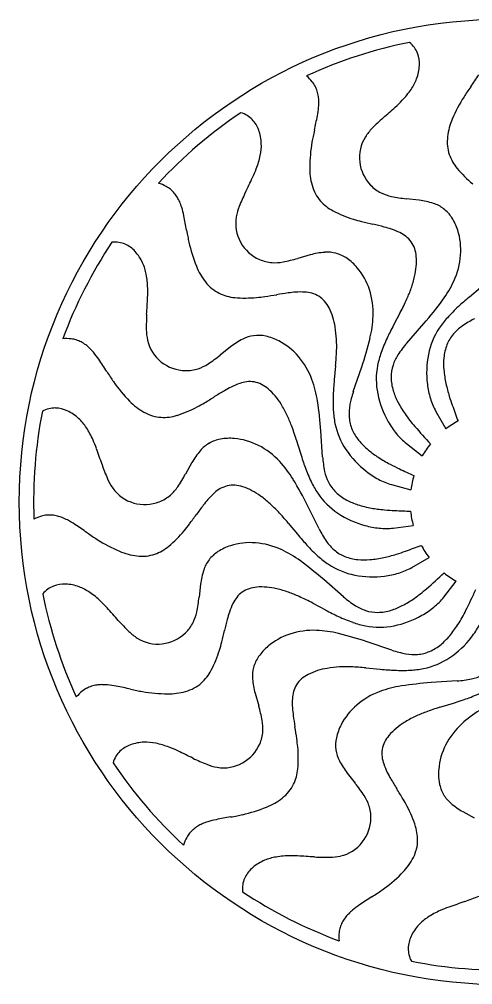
# Model space of a CAD drawing. Extents: x -704 to 342, y -49 to 451.
# Drawn here: x -158.2 to 76.6, y -48.8 to 450.9 of the extents above; entities that cross this region are included whole.
import ezdxf

# ---------------------------------------------------------------- set-up
doc = ezdxf.new("R2010")
doc.units = 0
doc.layers.add('APS_GEOMETRY', color=7, linetype='CONTINUOUS')

msp = doc.modelspace()

# ---------------------------------------------------------------- linework, layer by layer
at = {"layer": 'APS_GEOMETRY'}
for p, q in [((43.87, 438.97, -33.44), (43.85, 438.97, -33.44)), ((-9.45, 421.64, -33.44), (-9.46, 421.62, -33.44)), ((-9.46, 421.62, -33.44), (-9.45, 421.6, -33.44)), ((-43.47, 402.57, -33.44), (-43.49, 402.57, -33.44)), ((-86.09, 366.16, -33.44), (-86.1, 366.14, -33.44)), ((-86.1, 366.14, -33.44), (-86.08, 366.12, -33.44)), ((48.93, 357.24, -33.44), (42.21, 358.01, -33.44)), ((-110.23, 335.53, -33.44), (-110.24, 335.51, -33.44)), ((-7.52, 329, -33.44), (-14.02, 327.15, -33.44)), ((80.6, 311.85, -33.44), (74.89, 307.13, -33.44)), ((39.11, 299.18, -33.44), (35.64, 292.64, -33.44)), ((42.43, 283.26, -33.44), (51.33, 293.42, -33.44)), ((-135.67, 285.58, -33.44), (-135.67, 285.55, -33.44)), ((-135.67, 285.55, -33.44), (-135.65, 285.54, -33.44)), ((-48.86, 281.31, -33.44), (-54.15, 277.11, -33.44)), ((5.63, 271.61, -33.44), (4.93, 264.23, -33.44)), ((14.79, 258.17, -33.44), (19.13, 270.96, -33.44)), ((-146.25, 248.04, -33.44), (-146.26, 248.02, -33.44)), ((57.53, 247.9, -33.44), (62.72, 238.88, -33.44)), ((-1.14, 224.41, -33.44), (-2.03, 237.89, -33.44)), ((-14.75, 233.32, -33.44), (-12.57, 226.24, -33.44)), ((42.27, 231.28, -33.44), (50.52, 224.93, -33.44)), ((-68.81, 221.43, -33.44), (-72.09, 215.52, -33.44)), ((34.53, 210.08, -33.44), (44.58, 207.37, -33.44)), ((-2.95, 187.12, -33.44), (-8.92, 199.23, -33.44)), ((-150.64, 192.15, -33.44), (-150.63, 192.13, -33.44)), ((-150.63, 192.13, -33.44), (-150.61, 192.13, -33.44)), ((-18.92, 190.15, -33.44), (-14.2, 184.44, -33.44)), ((35.5, 187.54, -33.44), (45.82, 188.88, -33.44)), ((45.02, 167.08, -33.44), (54.04, 172.27, -33.44)), ((9.66, 151.98, -33.44), (-0.49, 160.88, -33.44)), ((61.65, 151.82, -33.44), (67.99, 160.07, -33.44)), ((-64.32, 158.48, -33.44), (-65.09, 151.76, -33.44)), ((-146.04, 153.42, -33.44), (-146.05, 153.4, -33.44)), ((-6.26, 148.66, -33.44), (0.29, 145.19, -33.44)), ((34.75, 124.34, -33.44), (21.96, 128.68, -33.44)), ((21.31, 115.18, -33.44), (28.69, 114.48, -33.44)), ((68.51, 108.41, -33.44), (55.04, 107.52, -33.44)), ((-128.72, 100.11, -33.44), (-128.7, 100.09, -33.44)), ((-128.7, 100.09, -33.44), (-128.68, 100.1, -33.44)), ((-36.08, 102.03, -33.44), (-34.22, 95.53, -33.44)), ((59.6, 94.8, -33.44), (66.68, 96.98, -33.44)), ((-109.65, 66.09, -33.44), (-109.65, 66.06, -33.44)), ((11.61, 60.69, -33.44), (15.81, 55.4, -33.44)), ((71.49, 40.74, -33.44), (77.4, 37.46, -33.44)), ((-73.24, 23.46, -33.44), (-73.22, 23.45, -33.44)), ((-73.22, 23.45, -33.44), (-73.2, 23.47, -33.44)), ((-42.6, -0.67, -33.44), (-42.59, -0.69, -33.44)), ((7.35, -26.12, -33.44), (7.37, -26.12, -33.44)), ((7.37, -26.12, -33.44), (7.38, -26.1, -33.44)), ((44.89, -36.7, -33.44), (44.9, -36.71, -33.44))]:
    msp.add_line(p, q, dxfattribs=at)
msp.add_circle((91.68, 201.04, -33.44), 249.89, dxfattribs=at)
for centre, radius, start, end in [((91.68, 201.24, -33.44), 242.49, 101.3766, 114.6477), ((35.3, 428.25, -33.44), 13.72, 36.0443, 51.3447), ((36.24, 428.94, -33.44), 12.55, 20.8786, 36.0453), ((33.39, 427.85, -33.44), 15.61, 357.2092, 20.8786), ((25.8, 428.22, -33.44), 23.21, 339.7532, 357.2092), ((-22.72, 405.61, -33.44), 20.78, 38.4925, 50.3069), ((24.05, 428.87, -33.44), 25.07, 325.4853, 339.7532), ((-212.24, 618.42, -33.44), 351.86, 324.8816, 326.1134), ((-17.88, 409.46, -33.44), 14.6, 27.8695, 38.4912), ((-18.41, 409.18, -33.44), 15.19, 17.562, 27.8695), ((209.79, 321.61, -33.44), 164.09, 144.8816, 146.0267), ((-20.66, 408.47, -33.44), 17.56, 8.4136, 17.562), ((-23.4, 408.06, -33.44), 20.32, 0.9642, 8.4136), ((7.14, 440.49, -33.44), 45.6, 316.3437, 325.4853), ((141.38, 367.05, -33.44), 81.96, 147.6942, 156.896), ((157.11, 357.1, -33.44), 100.57, 146.0267, 147.6942), ((-42.25, 408.66, -33.44), 39.21, 348.6614, 355.244), ((-33.05, 407.9, -33.44), 29.98, 355.244, 0.9642), ((-761.38, 1293.45, -33.44), 1193.76, 311.53603, 311.94376), ((-7.08, 454.06, -33.44), 65.25, 311.9438, 316.3437), ((91.67, 201.25, -33.44), 242.48, 123.8765, 137.1483), ((-47.32, 389.32, -33.44), 13.8, 58.5688, 73.7686), ((-46.68, 390.37, -33.44), 12.58, 43.427, 58.5722), ((-337.8, 467.93, -33.44), 340.64, 347.3774, 348.6614), ((101.75, 319.1, -33.44), 107.91, 131.536, 135.6675), ((-48.83, 388.33, -33.44), 15.54, 19.8583, 43.427), ((96.28, 386.29, -33.44), 32.93, 156.896, 173.1594), ((-56.06, 385.72, -33.44), 23.22, 2.2666, 19.8583), ((94.72, 369.85, -33.44), 102.85, 168.5606, 170.17), ((151.35, 358.39, -33.44), 160.62, 167.3774, 168.5606), ((37.85, 379.4, -33.44), 19.91, 147.7406, 186.7611), ((43.99, 375.52, -33.44), 27.17, 135.6675, 147.7406), ((86.31, 387.49, -33.44), 22.88, 173.1594, 185.4307), ((-57.86, 385.65, -33.44), 25.02, 347.9322, 2.2666), ((73.95, 373.45, -33.44), 81.77, 170.17, 179.3603), ((81.99, 387.08, -33.44), 18.55, 185.4307, 199.3339), ((-78.33, 390.03, -33.44), 45.96, 338.8817, 347.9322), ((86.49, 388.66, -33.44), 23.31, 199.3339, 219.8227), ((38.81, 379.51, -33.44), 20.87, 186.7611, 223.7258), ((-94.6, 396.31, -33.44), 63.39, 334.4636, 338.8817), ((25.22, 373.99, -33.44), 33.03, 179.3603, 195.654), ((115.11, 412.52, -33.44), 60.58, 219.8227, 230.5405), ((-92.2, 346.32, -33.44), 20.72, 61.0008, 72.828), ((-1122.9, 887.59, -33.44), 1203.02, 334.0532, 334.46363), ((15.42, 371.24, -33.44), 22.86, 195.654, 207.8974), ((37.91, 378.65, -33.44), 19.62, 223.7258, 233.5883), ((-89.25, 351.65, -33.44), 14.63, 50.3697, 60.9978), ((-89.62, 351.2, -33.44), 15.22, 40.0401, 50.3697), ((-91.38, 349.72, -33.44), 17.52, 30.9012, 40.0401), ((55.3, 314.29, -33.44), 107.26, 154.0532, 158.2467), ((11.66, 369.25, -33.44), 18.6, 207.8974, 221.8069), ((37.88, 378.61, -33.44), 19.58, 233.5883, 243.4703), ((38.95, 380.76, -33.44), 21.98, 243.4703, 258.4855), ((-93.8, 348.28, -33.44), 20.33, 23.4423, 30.9012), ((-102.78, 344.38, -33.44), 30.12, 17.7586, 23.4423), ((15.12, 372.35, -33.44), 23.25, 221.8069, 242.3271), ((52.19, 445.75, -33.44), 88.3, 258.4855, 263.5115), ((42.64, 311.85, -33.44), 45.82, 72.6857, 82.1192), ((51.21, 339.35, -33.44), 17.02, 52.6508, 72.6857), ((-111.32, 341.65, -33.44), 39.09, 11.1481, 17.7586), ((-19.18, 344.01, -33.44), 27.06, 158.2467, 170.2215), ((32.54, 405.56, -33.44), 60.75, 242.3271, 253.0253), ((50.55, 338.47, -33.44), 18.12, 32.646, 52.6508), ((-414.15, 281.97, -33.44), 347.74, 9.8914, 11.1481), ((-26.23, 345.23, -33.44), 19.9, 170.2215, 209.2516), ((41.51, 434.94, -33.44), 91.47, 253.0253, 255.7767), ((108.27, 698.31, -33.44), 363.17, 255.7767, 256.738), ((42.58, 333.37, -33.44), 27.59, 17.7003, 32.646), ((90.92, 370.04, -33.44), 164.95, 189.8914, 191.0535), ((-38.58, 75.25, -33.44), 276.97, 75.4857, 76.738), ((16.85, 289.37, -33.44), 55.79, 71.5682, 75.4857), ((22.69, 306.89, -33.44), 37.32, 64.1496, 71.5682), ((31.22, 324.51, -33.44), 17.74, 52.114, 64.1496), ((36.85, 331.54, -33.44), 33.59, 355.3753, 17.7003), ((91.69, 201.23, -33.44), 242.5, 146.377, 159.6475), ((-108.7, 322.04, -33.44), 13.57, 81.0747, 96.4377), ((-108.56, 322.94, -33.44), 12.66, 65.9265, 81.0781), ((27.27, 357.61, -33.44), 100.1, 191.0535, 192.6909), ((9.54, 353.61, -33.44), 81.92, 192.6909, 201.8734), ((-25.41, 345.69, -33.44), 20.84, 209.2516, 246.2674), ((33.98, 328.05, -33.44), 13.25, 35.3074, 52.114), ((33.88, 327.98, -33.44), 13.37, 18.1771, 35.3074), ((-109.75, 320.28, -33.44), 15.57, 42.247, 65.9265), ((-115.38, 315.17, -33.44), 23.18, 24.7309, 42.247), ((4.02, 284.6, -33.44), 45.87, 95.0858, 104.5693), ((1.46, 313.36, -33.44), 17, 75.1954, 95.0858), ((29.96, 326.69, -33.44), 17.5, 4.7867, 18.1771), ((-117.15, 314.35, -33.44), 25.13, 10.4683, 24.7309), ((-25.87, 344.64, -33.44), 19.7, 246.2674, 256.0547), ((-25.88, 344.62, -33.44), 19.68, 256.0547, 265.9176), ((-25.73, 346.68, -33.44), 21.75, 265.9176, 280.9019), ((-38.21, 411.47, -33.44), 87.72, 280.9019, 286.0082), ((1.18, 312.29, -33.44), 18.11, 55.1933, 75.1954), ((-4.1, 304.71, -33.44), 27.35, 40.1017, 55.1933), ((17.92, 325.69, -33.44), 29.59, 354.6646, 4.7867), ((30.61, 332.05, -33.44), 39.86, 335.357, 355.3753), ((-35.79, 335.42, -33.44), 33.08, 201.8734, 218.1232), ((-9.02, 300.56, -33.44), 33.79, 18.0228, 40.1017), ((9.14, 326.51, -33.44), 38.41, 346.9119, 354.6646), ((-137.34, 310.62, -33.44), 45.65, 1.3537, 10.4683), ((-43.87, 329.07, -33.44), 22.8, 218.1232, 230.3785), ((-10.37, 331.04, -33.44), 58.43, 340.6334, 346.9119), ((15.57, 338.95, -33.44), 56.41, 323.6568, 335.357), ((-155.05, 310.2, -33.44), 63.37, 356.9847, 1.3537), ((-46.57, 325.81, -33.44), 18.57, 230.3785, 244.3401), ((-14.72, 298.71, -33.44), 39.77, 357.8684, 18.0228), ((-16.5, 333.2, -33.44), 64.93, 335.3937, 340.6334), ((-1275.35, 369.22, -33.44), 1185.23, 356.56544, 356.98475), ((-44.51, 330.11, -33.44), 23.33, 244.3401, 264.8303), ((-41.15, 367.19, -33.44), 60.56, 264.8303, 275.5444), ((-44.26, 399.19, -33.44), 92.72, 275.5444, 278.2343), ((-79.69, 644.06, -33.44), 340.14, 278.2343, 279.2674), ((18.22, 43.98, -33.44), 267.88, 97.9767, 99.2674), ((-11.15, 253.57, -33.44), 56.24, 94.0708, 97.9767), ((-12.5, 272.54, -33.44), 37.22, 86.6315, 94.0708), ((-11.36, 291.93, -33.44), 17.8, 74.6394, 86.6315), ((-10.14, 296.34, -33.44), 13.22, 57.7982, 74.6394), ((-10.23, 296.2, -33.44), 13.39, 40.6857, 57.7982), ((-13.32, 293.54, -33.44), 17.47, 27.2642, 40.6857), ((-90.31, 367, -33.44), 146.11, 332.3462, 335.3937), ((-95.79, 420.88, -33.44), 194.66, 319.0964, 323.6568), ((219.42, 133.4, -33.44), 225.99, 129.7604, 130.7702), ((-24.22, 287.93, -33.44), 29.73, 17.193, 27.2642), ((126.51, 239.49, -33.44), 84.95, 132.4385, 137.888), ((151.88, 211.74, -33.44), 122.55, 130.7702, 132.4385), ((15.12, 291.77, -33.44), 107.56, 176.5654, 180.7537), ((-32.33, 285.42, -33.44), 38.22, 9.3879, 17.193), ((-31.1, 299.32, -33.44), 56.17, 346.0718, 357.8684), ((98.01, 265.25, -33.44), 46.54, 137.888, 146.4055), ((103.11, 245.27, -33.44), 56.68, 116.7789, 124.4068), ((-65.43, 290.71, -33.44), 27.01, 180.7537, 192.7252), ((-52.38, 282.1, -33.44), 58.53, 3.1293, 9.3879), ((243.63, 183.38, -33.44), 234.94, 152.2858, 153.2764), ((90.56, 270.2, -33.44), 37.59, 146.4055, 168.9155), ((84.02, 273.14, -33.44), 22.9, 124.4068, 139.3258), ((-133.73, 264.79, -33.44), 20.84, 83.4927, 95.2878), ((-133.02, 271.02, -33.44), 14.57, 72.8633, 83.4906), ((-133.21, 270.4, -33.44), 15.22, 62.5388, 72.8633), ((-21.36, 245, -33.44), 45.55, 117.6228, 127.1413), ((-34.59, 270.29, -33.44), 17, 97.6489, 117.6228), ((-34.44, 269.11, -33.44), 18.2, 77.6229, 97.6489), ((-36.38, 260.24, -33.44), 27.28, 62.5802, 77.6229), ((-59.17, 281.73, -33.44), 65.34, 357.8499, 3.1293), ((-172.45, 334.37, -33.44), 201.81, 341.686, 346.0718), ((109.3, 249.87, -33.44), 85.04, 154.9463, 160.4182), ((140.71, 235.19, -33.44), 119.71, 153.2764, 154.9463), ((81.51, 275.3, -33.44), 19.58, 139.3258, 158.5216), ((-134.28, 268.35, -33.44), 17.53, 53.4048, 62.5388), ((-135.93, 266.12, -33.44), 20.3, 45.9408, 53.4048), ((-142.81, 259.01, -33.44), 30.2, 40.2685, 45.9408), ((-72.35, 289.14, -33.44), 19.91, 192.7252, 231.7), ((-39.44, 254.35, -33.44), 33.92, 40.4519, 62.5802), ((84.95, 246.63, -33.44), 56.13, 139.2466, 147.0163), ((86.21, 273.45, -33.44), 24.64, 158.5216, 174.6642), ((-149.57, 253.29, -33.44), 39.05, 33.6412, 40.2685), ((-407.4, 81.72, -33.44), 348.76, 32.3892, 33.6412), ((-108.62, 345.56, -33.44), 87.47, 303.3991, 308.5077), ((-43.7, 250.71, -33.44), 39.52, 20.2827, 40.4519), ((-140.57, 284.79, -33.44), 146.79, 354.8487, 357.8499), ((72.89, 262.83, -33.44), 46.4, 160.4182, 168.9114), ((56.96, 264.79, -33.44), 22.75, 147.0163, 161.864), ((101.2, 268.11, -33.44), 48.44, 168.9155, 187.2682), ((96.12, 272.52, -33.44), 34.59, 174.6642, 185.0836), ((-71.79, 289.85, -33.44), 20.82, 231.7, 268.8), ((-71.75, 288.48, -33.44), 19.44, 278.575, 288.4917), ((-72.54, 290.84, -33.44), 21.93, 288.4917, 303.3991), ((64.28, 264.51, -33.44), 37.62, 168.9114, 191.4237), ((54, 265.76, -33.44), 19.64, 161.864, 180.9954), ((25.73, 356.48, -33.44), 164.18, 212.3892, 213.5391), ((-26.16, 322.08, -33.44), 101.92, 213.5391, 215.1756), ((-71.81, 288.9, -33.44), 19.86, 268.8, 278.575), ((58.96, 265.85, -33.44), 24.61, 180.9954, 197.1667), ((119.09, 274.57, -33.44), 57.65, 185.0836, 192.2548), ((-42.62, 310.48, -33.44), 81.78, 215.1756, 224.378), ((-23.33, 210.15, -33.44), 56.32, 116.5535, 120.5492), ((-31.81, 227.14, -33.44), 37.33, 109.1161, 116.5535), ((-38.23, 245.65, -33.44), 17.74, 97.1288, 109.1161), ((-38.79, 250.13, -33.44), 13.23, 80.3033, 97.1288), ((-38.82, 249.96, -33.44), 13.4, 63.193, 80.3033), ((-40.65, 246.34, -33.44), 17.46, 49.815, 63.193), ((-60.04, 244.67, -33.44), 56.94, 8.6255, 20.2827), ((121.87, 251.51, -33.44), 117.6, 175.7752, 177.4674), ((241.01, 242.71, -33.44), 237.06, 174.7896, 175.7752), ((98.92, 267.82, -33.44), 46.14, 187.2682, 196.5752), ((131.39, 277.24, -33.44), 70.23, 192.2548, 195.0012), ((-242.95, 556.09, -33.44), 353.37, 300.7529, 301.7445), ((92.8, 13.4, -33.44), 284.78, 120.5492, 121.7445), ((-48.48, 237.07, -33.44), 29.59, 39.6683, 49.815), ((-55.22, 231.47, -33.44), 38.36, 31.9053, 39.6683), ((89.78, 252.93, -33.44), 85.47, 177.4674, 182.8956), ((92.86, 232.45, -33.44), 82.19, 161.7626, 164.4099), ((74.83, 266.65, -33.44), 48.39, 191.4237, 209.7827), ((68.49, 268.79, -33.44), 34.58, 197.1667, 207.597), ((151.06, 282.51, -33.44), 90.6, 195.0012, 197.1487), ((166.68, 287.33, -33.44), 106.95, 197.1487, 199.7833), ((-77.48, 276.36, -33.44), 33, 224.378, 240.6531), ((-94.55, 303.72, -33.44), 60.57, 287.3295, 298.0464), ((-109.57, 331.92, -33.44), 92.52, 298.0464, 300.7529), ((-72.36, 220.81, -33.44), 58.54, 25.6389, 31.9053), ((-198.39, 223.69, -33.44), 196.87, 4.1357, 8.6255), ((39.4, 246.78, -33.44), 26.82, 169.5172, 184.2767), ((45.67, 245.62, -33.44), 33.21, 164.4099, 169.5172), ((89.12, 279.57, -33.44), 57.85, 207.597, 214.7369), ((87.42, 264.4, -33.44), 34.14, 196.5752, 208.89), ((887.4, 546.57, -33.44), 872.87, 199.78326, 200.35293), ((91.68, 201.24, -33.44), 242.49, 168.877, 182.1481), ((-139.63, 236.01, -33.44), 13.73, 103.5392, 118.8094), ((-139.88, 237.06, -33.44), 12.65, 88.4652, 103.5365), ((-139.96, 234.19, -33.44), 15.51, 64.7771, 88.4652), ((-143.26, 227.2, -33.44), 23.24, 47.2603, 64.7771), ((-82.45, 267.54, -33.44), 22.87, 240.6531, 252.8892), ((-83.71, 263.42, -33.44), 18.57, 252.8892, 266.8277), ((-83.45, 268.16, -33.44), 23.31, 266.8277, 287.3295), ((-77.97, 218.11, -33.44), 64.76, 20.3768, 25.6389), ((50.93, 250.96, -33.44), 46.57, 182.8956, 191.387), ((100.63, 287.56, -33.44), 71.87, 214.7369, 221.2664), ((-144.46, 225.89, -33.44), 25.02, 32.9392, 47.2603), ((-155.62, 189.27, -33.44), 147.59, 17.3638, 20.3768), ((42.1, 249.18, -33.44), 37.57, 191.387, 213.9317), ((32.24, 246.24, -33.44), 19.65, 184.2767, 203.4628), ((73, 265.6, -33.44), 46.28, 209.7827, 219.0953), ((361.03, 516.05, -33.44), 418.29, 221.2664, 222.9332), ((91.73, 201.18, -33.44), 47.57, 118.5066, 127.574), ((91.69, 201.24, -33.44), 47.5, 118.4981, 127.5796), ((-162.03, 214.51, -33.44), 45.96, 23.8836, 32.9392), ((34.72, 247.32, -33.44), 22.35, 203.4628, 219.7428), ((63.47, 257.85, -33.44), 34, 219.0953, 231.4175), ((-177.27, 207.76, -33.44), 62.63, 19.4881, 23.8836), ((-51.37, 216.67, -33.44), 17.06, 120.1772, 140.0921), ((-50.83, 215.73, -33.44), 18.14, 100.131, 120.1772), ((-49.2, 206.63, -33.44), 27.39, 85.1154, 100.131), ((-49.75, 200.28, -33.44), 33.76, 62.9233, 85.1154), ((-52.51, 194.88, -33.44), 39.83, 42.8773, 62.9233), ((48.19, 258.52, -33.44), 39.87, 219.7428, 230.0427), ((91.62, 201.28, -33.44), 47.42, 140.988, 150.0852), ((91.69, 201.24, -33.44), 47.5, 140.9981, 150.0796), ((-1213.95, -159.11, -33.44), 1162.31, 19.05916, 19.4881), ((-29.77, 198.6, -33.44), 45.22, 140.0921, 149.6775), ((220.53, 298.91, -33.44), 244.17, 197.3149, 198.2824), ((51.09, 255.23, -33.44), 48.4, 213.9317, 232.2874), ((55.17, 266.85, -33.44), 50.74, 230.0427, 237.2377), ((-13.72, 255.56, -33.44), 107.54, 199.0592, 203.252), ((-64.44, 183.8, -33.44), 56.11, 31.0929, 42.8773), ((100.98, 259.41, -33.44), 118.26, 198.2824, 199.9435), ((55.18, 228.62, -33.44), 56.48, 184.2752, 191.9739), ((72.34, 293.52, -33.44), 82.46, 237.2377, 242.1963), ((89.64, 326.35, -33.44), 119.57, 242.1963, 244.7506), ((-148.31, 257.72, -33.44), 87.12, 325.9158, 331.0297), ((69.71, 248.06, -33.44), 84.99, 199.9435, 205.408), ((22.24, 221.64, -33.44), 22.81, 191.9739, 206.8389), ((49.82, 253.58, -33.44), 46.32, 232.2874, 241.596), ((295.43, 762.68, -33.44), 601.99, 244.75057, 245.53735), ((-87.81, 223.72, -33.44), 26.9, 203.252, 215.2576), ((-187.87, 109.36, -33.44), 200.25, 26.6662, 31.0929), ((34.93, 231.54, -33.44), 46.49, 205.408, 213.9028), ((19.41, 220.2, -33.44), 19.63, 206.8389, 225.9241), ((43.95, 242.73, -33.44), 33.98, 241.596, 253.9176), ((91.71, 201.23, -33.44), 47.52, 163.498, 172.5748), ((91.69, 201.24, -33.44), 47.5, 163.4981, 172.5796), ((-93.49, 219.7, -33.44), 19.94, 215.2576, 254.2464), ((-94.39, 221.24, -33.44), 22.01, 311.0039, 325.9158), ((-32.36, 177.94, -33.44), 37.28, 131.6271, 139.067), ((-45.34, 192.56, -33.44), 17.73, 119.6178, 131.6271), ((-47.56, 196.45, -33.44), 13.25, 102.8208, 119.6178), ((-47.53, 196.35, -33.44), 13.36, 85.6672, 102.8208), ((-47.85, 192.2, -33.44), 17.52, 72.2676, 85.6672), ((-51.53, 180.68, -33.44), 29.62, 62.1717, 72.2676), ((-55.59, 172.99, -33.44), 38.31, 54.3925, 62.1717), ((27.55, 226.59, -33.44), 37.61, 213.9028, 236.4197), ((22.76, 223.67, -33.44), 24.45, 225.9241, 242.2397), ((-93.26, 220.54, -33.44), 20.81, 254.2464, 291.2977), ((-92.91, 219.66, -33.44), 19.87, 291.2977, 301.1297), ((-92.67, 219.27, -33.44), 19.4, 301.1297, 311.0039), ((-17.87, 165.38, -33.44), 56.46, 139.067, 142.9821), ((-67.49, 156.37, -33.44), 58.76, 48.1539, 54.3925), ((-71.51, 151.88, -33.44), 64.77, 42.8809, 48.1539), ((27.6, 232.87, -33.44), 34.85, 242.2397, 252.543), ((149.61, 39.09, -33.44), 266.22, 142.9821, 144.2756), ((-130.59, 97.02, -33.44), 145.4, 39.8278, 42.8809), ((33.51, 235.56, -33.44), 48.37, 236.4197, 254.7892), ((34.5, 254.79, -33.44), 57.84, 252.543, 259.7126), ((36.22, 264.28, -33.44), 67.48, 259.7126, 262.4477), ((39.76, 290.97, -33.44), 94.4, 262.4477, 264.5971), ((41.37, 308.05, -33.44), 111.55, 264.5971, 267.4233), ((82.18, 1214.82, -33.44), 1019.24, 267.42332, 267.87833), ((91.69, 201.24, -33.44), 47.5, 185.9976, 195.0788), ((91.69, 201.24, -33.44), 47.5, 185.9981, 195.0796), ((-140.94, 173.82, -33.44), 20.71, 106.0213, 117.8401), ((-142.62, 179.67, -33.44), 14.62, 95.3573, 106.0215), ((-142.56, 179.04, -33.44), 15.25, 85.0342, 95.3573), ((-142.75, 176.81, -33.44), 17.49, 75.8937, 85.0342), ((-143.46, 174.01, -33.44), 20.38, 68.4634, 75.8937), ((-146.99, 165.06, -33.44), 30, 62.7485, 68.4634), ((-151.18, 156.92, -33.44), 39.16, 56.1643, 62.7485), ((-344.11, 394.19, -33.44), 341.94, 323.2614, 324.2756), ((-319.05, -93.5, -33.44), 340.64, 54.8796, 56.1643), ((-29.17, 318.65, -33.44), 163.25, 234.8796, 236.034), ((-119.68, 224.73, -33.44), 60.69, 309.8619, 320.5394), ((-144.87, 245.47, -33.44), 93.32, 320.5394, 323.2614), ((47.12, 212.33, -33.44), 56.05, 206.7283, 214.451), ((32.96, 233.54, -33.44), 46.29, 254.7892, 264.0869), ((31.71, 221.42, -33.44), 34.1, 264.0869, 276.3906), ((-64.08, 266.82, -33.44), 100.75, 236.034, 237.6927), ((-74.06, 251.04, -33.44), 82.09, 237.6927, 246.8544), ((-38.61, 146.36, -33.44), 33.64, 85.3756, 107.685), ((169.83, 337.8, -33.44), 239.55, 219.8063, 220.791), ((78.87, 259.31, -33.44), 119.41, 220.791, 222.4385), ((19.79, 193.59, -33.44), 22.92, 214.451, 229.3309), ((-93.36, 205.88, -33.44), 32.97, 246.8544, 263.1603), ((-95.74, 196.06, -33.44), 23.33, 289.331, 309.8619), ((-45.57, 160.12, -33.44), 18.09, 122.6199, 142.6837), ((-40.45, 152.13, -33.44), 27.58, 107.685, 122.6199), ((-39.11, 140.21, -33.44), 39.81, 65.3446, 85.3756), ((-45.96, 125.28, -33.44), 56.24, 53.618, 65.3446), ((53.55, 236.16, -33.44), 85.11, 222.4385, 227.8879), ((17.67, 191.11, -33.44), 19.65, 229.3309, 248.5151), ((5.84, 275.42, -33.44), 106.1, 287.15, 289.8255), ((-314.22, 1163.19, -33.44), 1049.8, 289.82546, 290.29714), ((91.68, 201.23, -33.44), 47.49, 208.4962, 217.5803), ((91.69, 201.24, -33.44), 47.5, 208.4981, 217.5796), ((-94.56, 195.87, -33.44), 22.89, 263.1603, 275.379), ((-94.16, 191.56, -33.44), 18.56, 275.379, 289.331), ((-46.38, 160.74, -33.44), 17.07, 142.6837, 162.6383), ((-131.34, 9.4, -33.44), 200.16, 49.1806, 53.618), ((27.53, 207.37, -33.44), 46.3, 227.8879, 236.4317), ((19.41, 195.54, -33.44), 24.41, 248.5151, 264.7642), ((20.38, 206.09, -33.44), 35, 264.7642, 274.9674), ((18.46, 228.17, -33.44), 57.17, 274.9674, 282.2548), ((15.76, 240.59, -33.44), 69.88, 282.2548, 284.8899), ((10.6, 260, -33.44), 89.97, 284.8899, 287.15), ((-19.24, 152.26, -33.44), 45.5, 162.6383, 172.1466), ((22.75, 200.17, -33.44), 37.66, 236.4317, 258.9211), ((28.61, 196.76, -33.44), 33.91, 286.5933, 298.9411), ((24.81, 210.73, -33.44), 48.42, 258.9211, 277.2682), ((25.09, 208.56, -33.44), 46.24, 277.2682, 286.5933), ((-223.62, 471.1, -33.44), 419.01, 311.2704, 312.9332), ((91.67, 201.21, -33.44), 47.47, 230.9927, 240.0805), ((91.69, 201.24, -33.44), 47.5, 230.9981, 240.0796), ((-135.3, 144.81, -33.44), 13.77, 126.041, 141.2959), ((-136, 145.78, -33.44), 12.57, 110.9133, 126.0453), ((-134.94, 142.99, -33.44), 15.56, 87.3297, 110.9133), ((-135.29, 135.36, -33.44), 23.2, 69.7546, 87.3297), ((-135.93, 133.63, -33.44), 25.04, 55.3861, 69.7546), ((-35.05, 143.41, -33.44), 13.4, 108.1936, 125.3104), ((-33.77, 139.54, -33.44), 17.47, 94.7868, 108.1936), ((-32.76, 127.48, -33.44), 29.58, 84.6592, 94.7868), ((-33.58, 118.71, -33.44), 38.38, 76.9071, 84.6592), ((-38.19, 98.92, -33.44), 58.7, 70.6537, 76.9071), ((5.36, 210.19, -33.44), 71.87, 304.7349, 311.2704), ((-284.07, 320.5, -33.44), 397.99, 333.8314, 335.5374), ((91.68, 201.23, -33.44), 242.49, 191.3766, 204.6478), ((-147.95, 116.21, -33.44), 46.2, 46.4099, 55.3861), ((-152.41, 161.71, -33.44), 87.88, 348.4162, 353.4996), ((-31.58, 140.77, -33.44), 17.74, 142.1221, 154.1233), ((-35.14, 143.54, -33.44), 13.24, 125.3104, 142.1221), ((-40.17, 93.26, -33.44), 64.7, 65.3797, 70.6537), ((-74.13, 19.17, -33.44), 146.2, 62.3409, 65.3797), ((46.38, 194.6, -33.44), 56.26, 229.2466, 236.9217), ((13.39, 198.61, -33.44), 57.78, 297.597, 304.7349), ((35.02, 173.07, -33.44), 34.07, 309.0975, 321.4009), ((-158.88, 104.73, -33.44), 62.05, 41.9822, 46.4099), ((-987.86, -641.22, -33.44), 1177.24, 41.55823, 41.98218), ((-14.03, 132.26, -33.44), 37.25, 154.1233, 161.5695), ((109.15, 352.41, -33.44), 234.08, 242.2839, 243.2714), ((28.23, 166.74, -33.44), 23, 236.9217, 251.7942), ((27.07, 168.46, -33.44), 24.56, 270.9854, 287.207), ((24.05, 178.23, -33.44), 34.78, 287.207, 297.597), ((27.34, 182.52, -33.44), 46.24, 299.7826, 309.0975), ((6.69, 177.63, -33.44), 74.03, 327.2459, 333.8314), ((-87.76, 148.46, -33.44), 21.89, 333.473, 348.4162), ((212.63, 72.31, -33.44), 271.75, 165.5135, 166.7703), ((4.48, 126.09, -33.44), 56.77, 161.5695, 165.5135), ((58.18, 251.19, -33.44), 120.74, 243.2714, 244.94), ((43.03, 218.8, -33.44), 84.98, 244.94, 250.3934), ((27.16, 163.46, -33.44), 19.56, 251.7942, 270.9854), ((26.27, 184.39, -33.44), 48.39, 281.4236, 299.7826), ((-26.58, 211, -33.44), 107.41, 221.5582, 225.7459), ((-85.81, 147.52, -33.44), 19.73, 313.7589, 323.5792), ((-85.65, 147.41, -33.44), 19.53, 323.5792, 333.473), ((30.12, 182.56, -33.44), 46.52, 250.3934, 258.9058), ((28.41, 173.82, -33.44), 37.61, 258.9058, 281.4236), ((20.49, 168.75, -33.44), 57.61, 320.1255, 327.2459), ((39.34, 159.37, -33.44), 46.32, 322.2881, 331.5755), ((-82.64, 153.45, -33.44), 27.06, 225.7459, 237.7191), ((-86.47, 147.39, -33.44), 19.9, 237.7191, 276.7358), ((-86.58, 148.34, -33.44), 20.85, 276.7358, 313.7589), ((-386.86, 213.25, -33.44), 344.08, 345.7602, 346.7703), ((-7.65, 100.58, -33.44), 33.74, 107.9507, 130.142), ((-5.81, 94.9, -33.44), 39.71, 87.8278, 107.9507), ((-6.45, 78.01, -33.44), 56.61, 76.1394, 87.8278), ((-39.8, -57.16, -33.44), 195.83, 71.6151, 76.1394), ((37.85, 154.24, -33.44), 34.99, 309.7363, 320.1255), ((37.72, 160.62, -33.44), 48.37, 303.9116, 322.2881), ((-143.56, 151.51, -33.44), 93.07, 343.0392, 345.7602), ((-11.71, 105.39, -33.44), 27.45, 130.142, 145.1864), ((44.57, 146.16, -33.44), 24.48, 293.4696, 309.7363), ((-112.52, 142.04, -33.44), 60.62, 332.3392, 343.0392), ((-19.38, 110.72, -33.44), 18.1, 145.1864, 165.182), ((52.38, 177.82, -33.44), 56.31, 251.7545, 259.4457), ((46.26, 145, -33.44), 22.92, 259.4457, 274.3161), ((46.51, 141.69, -33.44), 19.61, 274.3161, 293.4696), ((43.72, 151.69, -33.44), 37.61, 281.4054, 303.9116), ((-20.38, 110.99, -33.44), 17.07, 165.182, 185.082), ((10.83, 57.11, -33.44), 58.6, 93.1365, 99.388), ((11.18, 50.69, -33.44), 65.03, 87.8777, 93.1365), ((8.18, -30.38, -33.44), 146.16, 84.8433, 87.8777), ((-79.49, 124.73, -33.44), 23.33, 311.8382, 332.3392), ((-0.6, 96.2, -33.44), 17.5, 117.2702, 130.6753), ((4.97, 85.38, -33.44), 29.67, 107.1827, 117.2702), ((7.51, 77.17, -33.44), 38.27, 99.388, 107.1827), ((50.12, 349.57, -33.44), 236.06, 264.791, 265.7833), ((41.53, 233.09, -33.44), 119.26, 265.7833, 267.4469), ((40.01, 198.96, -33.44), 85.11, 267.4469, 272.8984), ((41.97, 160.39, -33.44), 46.48, 272.8984, 281.4054), ((71.24, 131.89, -33.44), 22.92, 281.9357, 296.8266), ((-116.25, 91.12, -33.44), 15.22, 107.5419, 117.8647), ((-115.55, 88.91, -33.44), 17.53, 98.4086, 107.5419), ((-115.14, 86.17, -33.44), 20.31, 90.9463, 98.4086), ((-114.98, 76.38, -33.44), 30.09, 85.2536, 90.9463), ((-115.73, 67.38, -33.44), 39.13, 78.6472, 85.2536), ((-176.62, -235.89, -33.44), 348.45, 77.3931, 78.6472), ((-76.31, 121.17, -33.44), 18.56, 297.8904, 311.8382), ((7.57, 113.47, -33.44), 45.13, 185.082, 194.6907), ((-3.42, 99.41, -33.44), 13.22, 147.8415, 164.6441), ((-3.29, 99.32, -33.44), 13.38, 130.6753, 147.8415), ((48.15, 49.88, -33.44), 56.56, 98.6408, 110.3201), ((69.25, -88.97, -33.44), 197.01, 94.1379, 98.6408), ((64.35, 164.49, -33.44), 56.24, 274.2424, 281.9357), ((-112.71, 86.85, -33.44), 20.75, 128.5048, 140.3206), ((-116.53, 91.66, -33.44), 14.61, 117.8647, 128.505), ((-64.48, 265.51, -33.44), 165.34, 257.3931, 258.5525), ((-77.46, 201.43, -33.44), 99.96, 258.5525, 260.192), ((-80.53, 183.66, -33.44), 81.92, 260.192, 269.3853), ((-81.05, 134.75, -33.44), 33.01, 269.3853, 285.6387), ((-78.31, 124.95, -33.44), 22.84, 285.6387, 297.8904), ((1, 98.19, -33.44), 17.81, 164.6441, 176.633), ((42.28, 65.75, -33.44), 39.64, 110.3201, 130.4621), ((44.85, 179.28, -33.44), 85.02, 289.9444, 295.3963), ((-117.93, 71.51, -33.44), 87.08, 10.8467, 16.0131), ((20.38, 97.05, -33.44), 37.22, 176.633, 184.0708), ((38.52, 70.15, -33.44), 33.85, 130.4621, 152.5961), ((-3.46, 322.34, -33.44), 236.03, 287.2894, 288.2763), ((33.01, 211.91, -33.44), 119.73, 288.2763, 289.9444), ((39.97, 98.45, -33.44), 56.85, 184.0708, 188.0256), ((255.65, 128.86, -33.44), 274.68, 188.0256, 189.2655), ((72.2, 37.04, -33.44), 58.72, 115.6458, 121.8826), ((74.87, 31.47, -33.44), 64.89, 110.3698, 115.6458), ((103.26, -44.97, -33.44), 146.43, 107.3436, 110.3698), ((109.16, 45.04, -33.44), 56.18, 121.1464, 132.8587), ((-53.71, 83.81, -33.44), 21.7, 355.921, 10.8467), ((32.72, 73.16, -33.44), 27.32, 152.5961, 167.6285), ((61.4, 54.4, -33.44), 38.26, 121.8826, 129.6811), ((98, 57.07, -33.44), 39.78, 132.8587, 152.9112), ((-51.68, 83.67, -33.44), 19.66, 346.1492, 355.921), ((-354.43, 29.33, -33.44), 343.47, 8.2351, 9.2655), ((46.6, 68.89, -33.44), 17.48, 139.7973, 153.1765), ((55.9, 61.03, -33.44), 29.65, 129.6811, 139.7973), ((-95.38, 60.67, -33.44), 15.59, 109.7658, 133.3982), ((-92.81, 53.51, -33.44), 23.2, 92.2499, 109.7658), ((-92.73, 51.63, -33.44), 25.08, 77.9673, 92.2499), ((-97.03, 31.48, -33.44), 45.68, 68.8524, 77.9673), ((-52.76, 84.13, -33.44), 20.83, 299.1881, 336.2774), ((-51.75, 83.69, -33.44), 19.73, 336.2774, 346.1492), ((-104.4, 65.52, -33.44), 90.84, 5.5174, 8.2351), ((23.81, 75.11, -33.44), 18.19, 167.6285, 187.6468), ((42.94, 70.74, -33.44), 13.38, 153.1765, 170.3137), ((92.65, 59.81, -33.44), 33.77, 152.9112, 175.1216), ((-97.47, 62.88, -33.44), 12.55, 133.3982, 148.5981), ((-103.42, 14.95, -33.44), 63.41, 64.4861, 68.8524), ((-583.38, -990.68, -33.44), 1177.7, 64.06418, 64.48614), ((-74.46, 68.41, -33.44), 60.76, 354.8303, 5.5174), ((22.63, 74.96, -33.44), 17.01, 187.6468, 207.6218), ((42.8, 70.76, -33.44), 13.24, 170.3137, 187.1302), ((-96.4, 62.23, -33.44), 13.8, 148.5983, 163.7779), ((91.68, 201.23, -33.44), 242.49, 213.8766, 227.148), ((-21.25, 165.14, -33.44), 107.56, 244.0642, 248.2503), ((-51.1, 90.34, -33.44), 27.03, 248.2503, 260.2228), ((-52.3, 83.32, -33.44), 19.91, 260.2228, 299.1881), ((47.88, 88.17, -33.44), 45.51, 207.6218, 217.1482), ((47.32, 71.33, -33.44), 17.79, 187.1302, 199.1177), ((65.5, 77.63, -33.44), 37.03, 199.1177, 206.6004), ((-37.16, 65.03, -33.44), 23.31, 334.3412, 354.8303), ((83.35, 86.57, -33.44), 56.99, 206.6004, 210.5048), ((86.31, 60.35, -33.44), 27.41, 175.1216, 190.1398), ((-52.93, 0.71, -33.44), 87.83, 33.3922, 38.503), ((272.55, 198.03, -33.44), 276.58, 210.5048, 211.7445), ((77.17, 58.71, -33.44), 18.12, 190.1398, 210.19), ((-36.18, 65.71, -33.44), 22.85, 308.1432, 320.3845), ((-32.88, 62.97, -33.44), 18.55, 320.3845, 334.3412), ((-264.56, -134.27, -33.44), 355.01, 30.7546, 31.7445), ((-42.45, 73.69, -33.44), 33, 291.8722, 308.1432), ((2.32, 37.13, -33.44), 21.67, 18.3939, 33.3922), ((-38.06, 0.51, -33.44), 91.45, 28.0277, 30.7546), ((76.29, 58.2, -33.44), 17.1, 210.19, 230.1168), ((94.29, 79.74, -33.44), 45.17, 230.1168, 239.6912), ((-60.74, 119.25, -33.44), 82.09, 282.7013, 291.8722), ((4.17, 37.75, -33.44), 19.72, 8.5664, 18.3939), ((4.11, 37.74, -33.44), 19.78, 358.8029, 8.5664), ((-11.01, 14.91, -33.44), 60.8, 17.3687, 28.0277), ((-51.47, 6.8, -33.44), 30.09, 107.7489, 113.4149), ((-48.71, -1.82, -33.44), 39.14, 101.1468, 107.7489), ((11.41, -306.97, -33.44), 350.16, 99.8988, 101.1468), ((-77.52, 202.67, -33.44), 167.18, 279.8988, 281.0617), ((-64.3, 135.05, -33.44), 98.28, 281.0617, 282.7013), ((3.06, 37.76, -33.44), 20.83, 321.806, 358.8029), ((-58.27, 19.92, -33.44), 15.23, 130.0333, 140.3606), ((-56.78, 18.15, -33.44), 17.54, 120.9127, 130.0333), ((-55.36, 15.77, -33.44), 20.32, 113.4149, 120.9127), ((24.76, 26.1, -33.44), 23.32, 356.8282, 17.3687), ((-53.37, 17.34, -33.44), 20.75, 151.0086, 162.821), ((-58.75, 20.32, -33.44), 14.6, 140.3606, 151.009), ((3.8, 37.18, -33.44), 19.89, 282.6897, 321.806), ((25.47, 27.07, -33.44), 22.78, 330.6201, 342.8868), ((29.48, 25.84, -33.44), 18.59, 342.8868, 356.8282), ((-22.26, -5.8, -33.44), 23.14, 114.7222, 132.366), ((-21.45, -7.56, -33.44), 25.08, 100.518, 114.7222), ((-17.66, -27.97, -33.44), 45.84, 91.3918, 100.518), ((-17.3, -43.15, -33.44), 61.02, 86.965, 91.3918), ((-95.48, -1517.74, -33.44), 1537.68, 86.63743, 86.96498), ((1.22, 128.01, -33.44), 110.91, 266.6374, 270.6769), ((2.21, 44.23, -33.44), 27.12, 270.6769, 282.6897), ((16.51, 32.12, -33.44), 33.07, 314.3867, 330.6201), ((-27.39, -0.18, -33.44), 15.54, 132.366, 155.9456), ((-30.07, 1.02, -33.44), 12.6, 155.9456, 171.0789), ((-17.66, 67.02, -33.44), 81.92, 305.1957, 314.3867), ((-28.9, 0.83, -33.44), 13.78, 171.0765, 186.2733), ((-27.57, 81.07, -33.44), 99.11, 303.5644, 305.1957), ((91.69, 201.24, -33.44), 242.51, 236.377, 249.6472), ((209.02, -294.41, -33.44), 344.68, 122.3883, 123.6579), ((-63.92, 135.87, -33.44), 164.87, 302.3883, 303.5644), ((36.64, 97.67, -33.44), 109.52, 289.1049, 293.2046), ((39.64, -40.04, -33.44), 39.08, 123.6579, 130.2558), ((84.85, -67.05, -33.44), 61.88, 109.48, 113.8737), ((510.5, -1270.38, -33.44), 1338.28, 109.10494, 109.47999), ((24.53, -24.7, -33.44), 17.48, 143.3848, 152.5332), ((26.88, -26.45, -33.44), 20.41, 135.937, 143.3848), ((33.82, -33.16, -33.44), 30.06, 130.2558, 135.937), ((67.08, -34.97, -33.44), 25.1, 122.9378, 137.2421), ((78.36, -52.38, -33.44), 45.85, 113.8737, 122.9378), ((21.91, -23.47, -33.44), 14.58, 162.8665, 173.4911), ((22.53, -23.66, -33.44), 15.23, 152.5332, 162.8665), ((65.71, -33.7, -33.44), 23.23, 137.2421, 154.76), ((28.13, -24.18, -33.44), 20.84, 173.4946, 185.2889), ((58.71, -30.4, -33.44), 15.5, 154.76, 178.4915), ((55.9, -30.33, -33.44), 12.68, 178.4915, 193.5433), ((56.91, -30.08, -33.44), 13.72, 193.5467, 208.8104), ((91.69, 201.26, -33.44), 242.52, 258.8777, 272.1472)]:
    msp.add_arc(centre, radius, start, end, dxfattribs=at)

doc.saveas('drawing.dxf')
